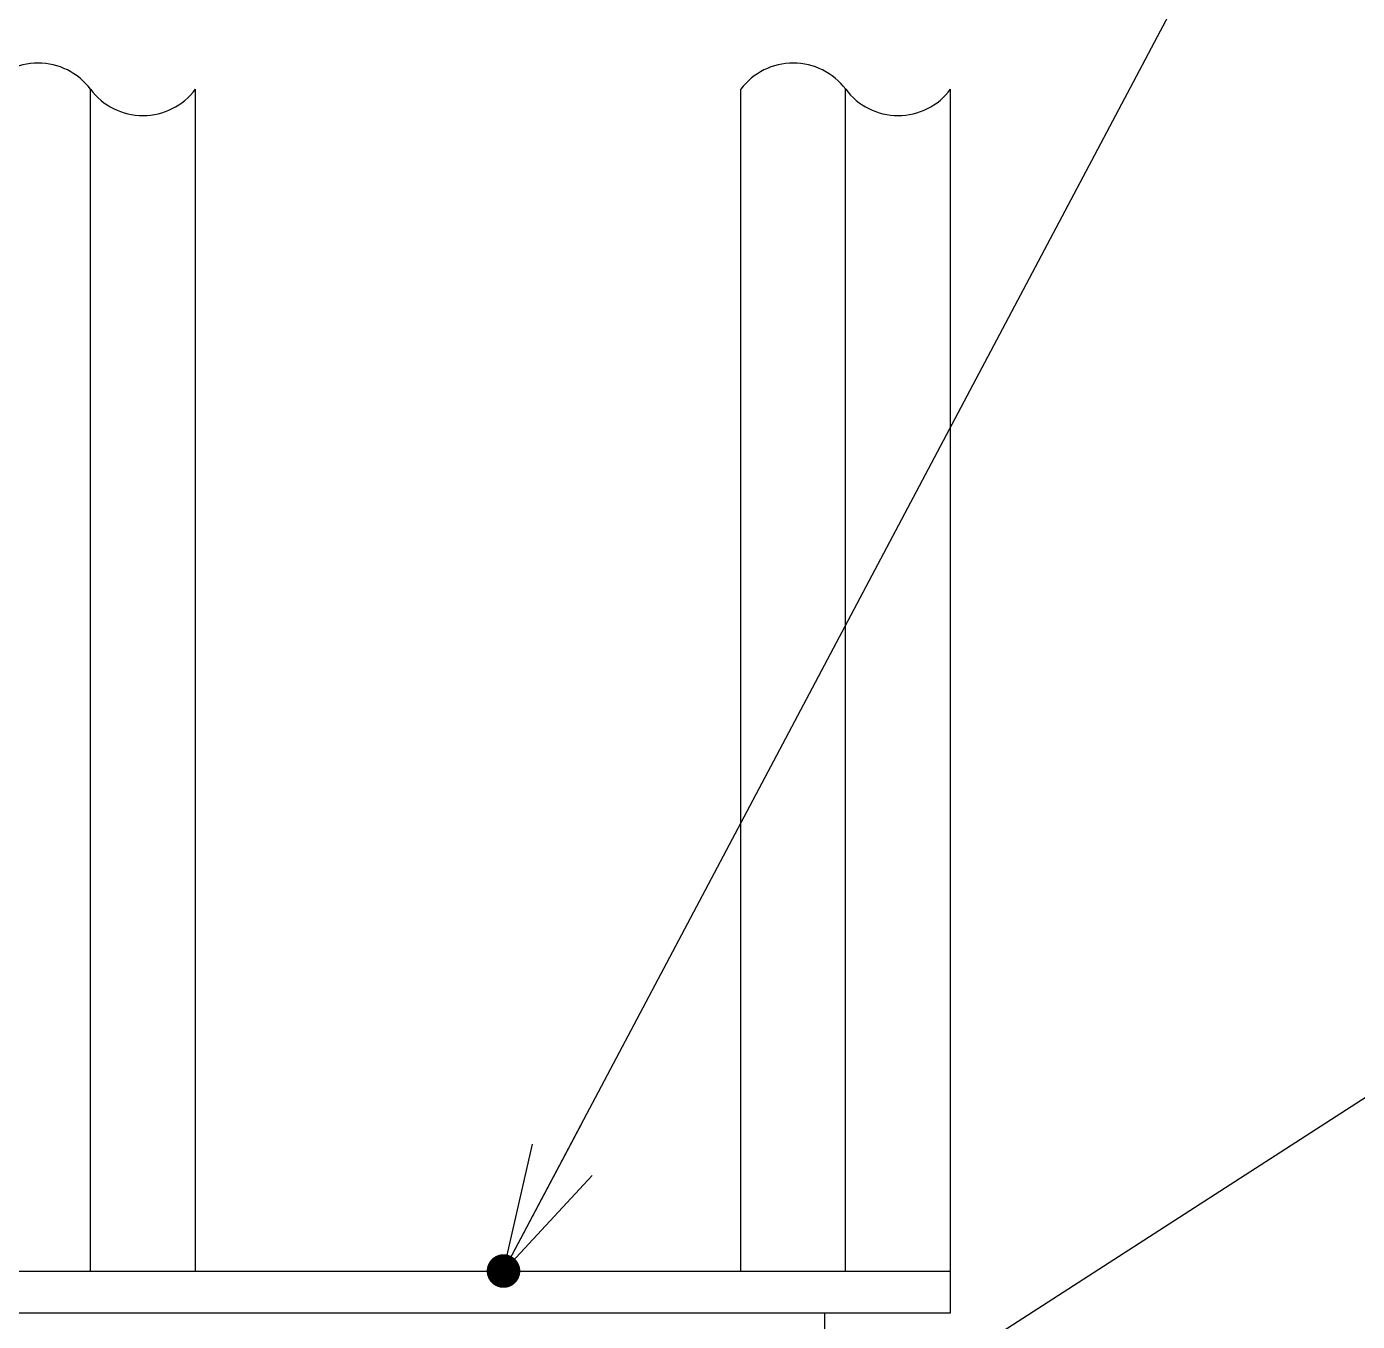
# Model space of a CAD drawing. Extents: x 443 to 1217, y -1921 to -677.
# Drawn here: x 1103.87 to 1124.99, y -1428.58 to -1408.03 of the extents above; entities that cross this region are included whole.
import ezdxf

# ---------------------------------------------------------------- set-up
doc = ezdxf.new("R2010")
doc.units = 0
doc.header["$MEASUREMENT"] = 0
doc.layers.get('0').update_dxf_attribs({"linetype": 'CONTINUOUS'})
doc.layers.add('2', color=2, linetype='CONTINUOUS')
doc.layers.add('3', color=8, linetype='CONTINUOUS')

msp = doc.modelspace()

# ---------------------------------------------------------------- linework, layer by layer
at = {"color": 7, "linetype": 'Continuous'}
for p, q in [((1111.438, -1427.78), (1123.262, -1405.455)), ((1114.74, -1431.714), (1137.922, -1416.764))]:
    msp.add_line(p, q, dxfattribs=at)
at = {"color": 0}
for q in [(1112.685, -1425.426), (1111.901, -1425.764), (1112.847, -1426.265)]:
    msp.add_line((1111.438, -1427.78), q, dxfattribs=at)
at = {"color": 0, "const_width": 0.266}
msp.add_lwpolyline([(1111.305, -1427.785, 1), (1111.572, -1427.775, 1), (1111.305, -1427.785)], format="xyb", dxfattribs=at)
at = {"layer": '2', "color": 3, "linetype": 'Continuous'}
for p, q in [((1104.882, -1427.78), (1104.882, -1409.021)), ((1106.547, -1427.78), (1106.547, -1409.021)), ((1115.205, -1427.78), (1115.205, -1409.021)), ((1116.87, -1427.78), (1116.87, -1409.021)), ((1118.535, -1428.446), (1118.535, -1409.021))]:
    msp.add_line(p, q, dxfattribs=at)
for centre, start, end in [((1104.05, -1409.645), 36.8699, 143.1301), ((1116.038, -1409.645), 36.8699, 143.1301), ((1105.715, -1408.396), 216.8699, 323.1301), ((1117.703, -1408.396), 216.8699, 323.1301)]:
    msp.add_arc(centre, 1.041, start, end, dxfattribs=at)
at = {"layer": '3', "color": 3, "linetype": 'Continuous'}
for p, q in [((1103.217, -1427.78), (1118.535, -1427.78)), ((1103.217, -1428.446), (1118.535, -1428.446)), ((1116.537, -1449.758), (1116.537, -1428.446))]:
    msp.add_line(p, q, dxfattribs=at)

doc.saveas('drawing.dxf')
